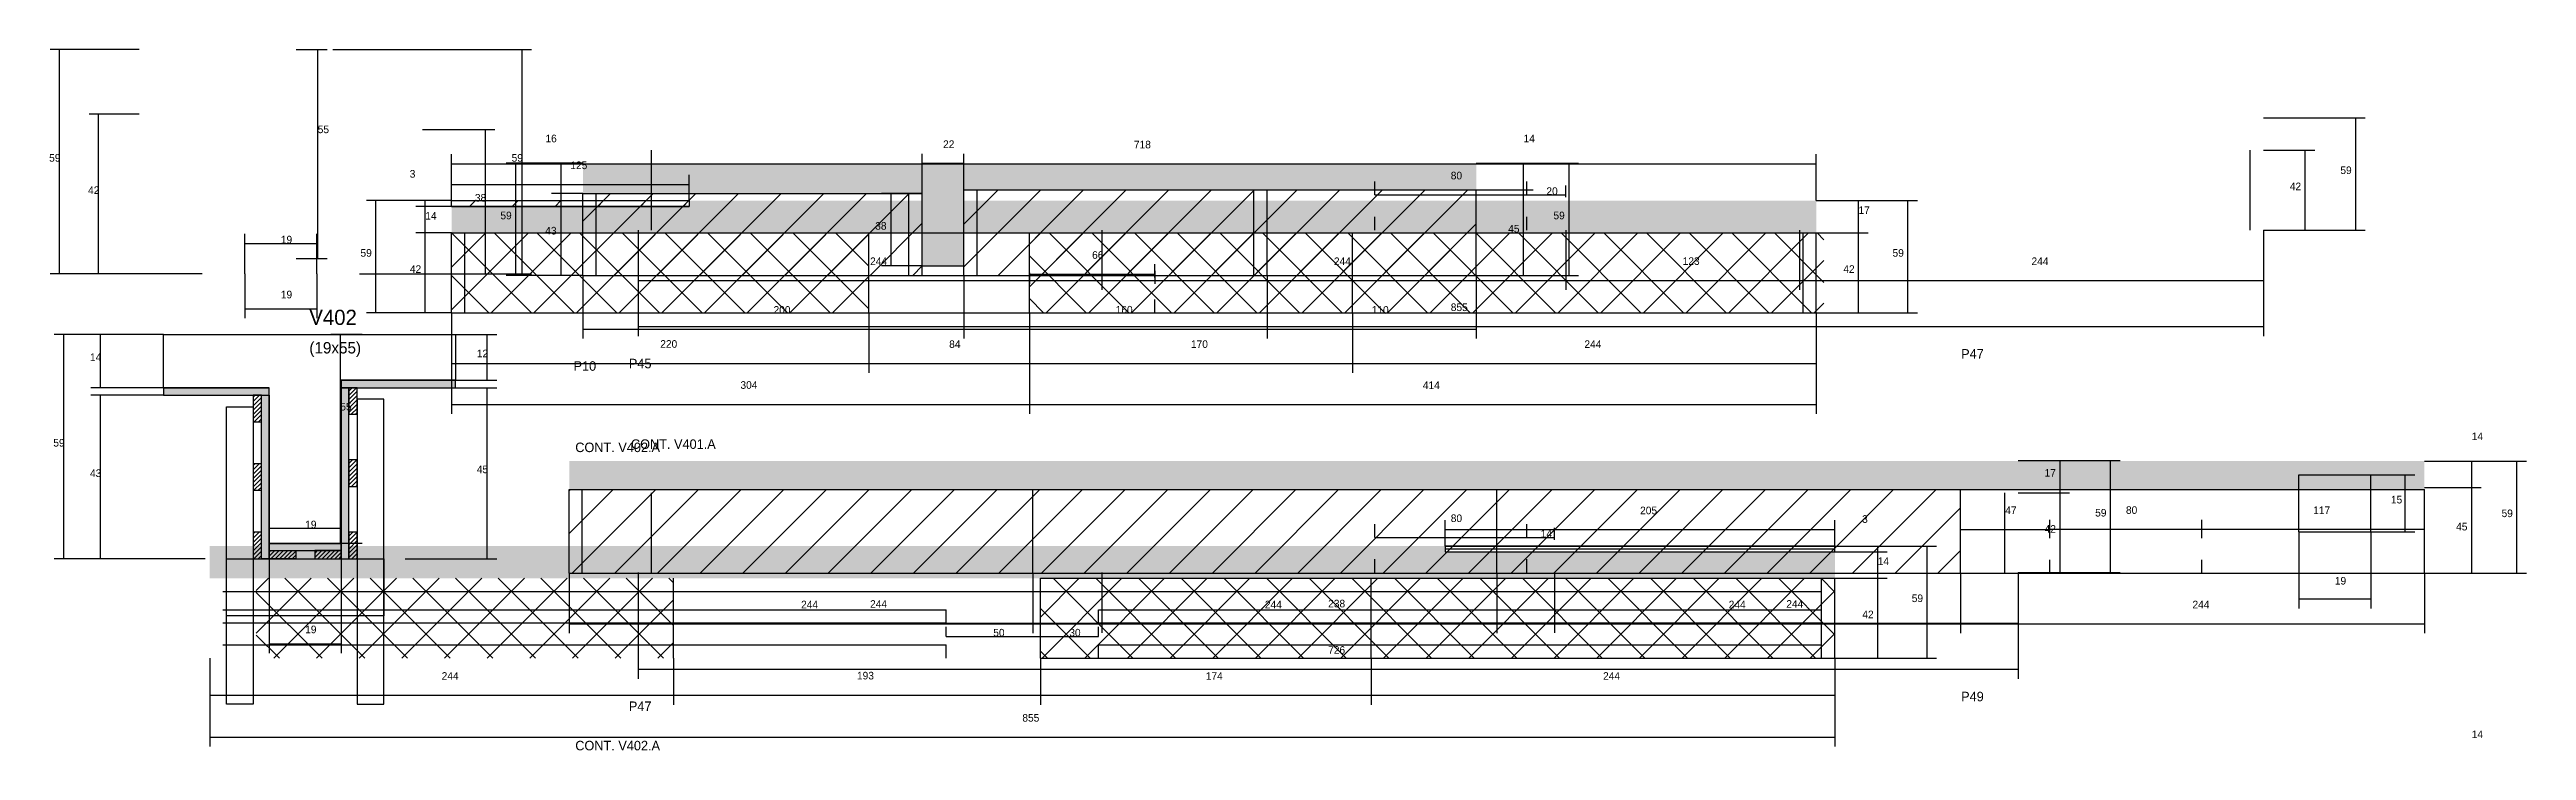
# Model space of a CAD drawing. Header units: metres. Extents: x -2848 to 22762, y -49062 to 1016.
# Drawn here: x 1463 to 2766, y -6819 to -6450 of the extents above; entities that cross this region are included whole.
import ezdxf

# ---------------------------------------------------------------- set-up
doc = ezdxf.new("R2010")
doc.units = ezdxf.units.M
for name, color, linetype in [('CONCRETO', 251, 'Continuous'), ('COTA', 4, 'Continuous'), ('Cota Seção (2x)', 4, 'Continuous'), ('Hachura', 253, 'Continuous'), ('Madeira', 126, 'Continuous'), ('NOMENCLATURA', 7, 'Continuous'), ('Painéis', 200, 'Continuous'), ('REAPROVEITAMENTO', 251, 'Continuous'), ('SARR_2.2x7', 40, 'Continuous'), ('SARR_3.5x7', 81, 'Continuous'), ('SARR_EDITAR', 141, 'Continuous'), ('Texto Seção', 7, 'Continuous')]:
    doc.layers.add(name, color=color, linetype=linetype)

msp = doc.modelspace()

# ---------------------------------------------------------------- hatches: boundary and pattern name
at = {"layer": 'COTA'}
h = msp.add_hatch(dxfattribs=at)
h.set_pattern_fill('AR-CONC', scale=0.03)
h.paths.add_polyline_path([(1944.4, -6563.9), (1944.4, -6523.9), (1944.4, -6523.9), (2213.9, -6523.9), (2213.9, -6523.9), (2213.9, -6509.9), (2213.9, -6509.9), (1743.9, -6509.9), (1743.9, -6509.9), (1743.9, -6525.9), (1743.9, -6525.9), (1922.4, -6525.9), (1922.4, -6525.9), (1922.4, -6563.9), (1922.4, -6563.9), (1944.4, -6563.9)])
h = msp.add_hatch(dxfattribs=at)
h.set_pattern_fill('AR-CONC', scale=0.03)
h.paths.add_polyline_path([(1978.8, -6546.6), (1978.8, -6529.6), (1978.8, -6529.6), (1799.8, -6529.6), (1799.8, -6529.6), (1799.8, -6532.6), (1799.8, -6532.6), (1674.8, -6532.6), (1674.8, -6532.6), (1674.8, -6546.6), (1674.8, -6546.6), (1978.8, -6546.6)])
h = msp.add_hatch(dxfattribs=at)
h.set_pattern_fill('AR-CONC', scale=0.03)
h.paths.add_polyline_path([(1978.8, -6529.6), (1978.8, -6546.6), (1978.8, -6546.6), (2392.8, -6546.6), (2392.8, -6546.6), (2392.8, -6529.6), (2392.8, -6529.6), (1978.8, -6529.6)])
h = msp.add_hatch(dxfattribs=at)
h.set_pattern_fill('AR-CONC', scale=0.03)
h.paths.add_polyline_path([(2712.7, -6681.6), (2712.7, -6666.6), (2712.7, -6666.6), (1736.7, -6666.6), (1736.7, -6666.6), (1736.7, -6681.6), (1736.7, -6681.6), (2712.7, -6681.6)])
h = msp.add_hatch(dxfattribs=at)
h.set_pattern_fill('AR-CONC', scale=0.03)
h.paths.add_polyline_path([(1984.6, -6711.3), (1547.6, -6711.3), (1547.6, -6711.3), (1547.6, -6728.3), (1547.6, -6728.3), (1984.6, -6728.3), (1984.6, -6728.3), (1984.6, -6711.3)])
h = msp.add_hatch(dxfattribs=at)
h.set_pattern_fill('AR-CONC', scale=0.03)
h.paths.add_polyline_path([(2197.6, -6714.3), (2402.6, -6714.3), (2402.6, -6714.3), (2402.6, -6728.3), (2402.6, -6728.3), (1984.6, -6728.3), (1984.6, -6728.3), (1984.6, -6711.3), (1984.6, -6711.3), (2197.6, -6711.3), (2197.6, -6711.3), (2197.6, -6714.3)])
at = {"layer": 'Hachura'}
h = msp.add_hatch(color=8, dxfattribs=at)
h.dxf.hatch_style = 1
h.paths.add_polyline_path([(1578.8, -6632), (1578.8, -6628), (1578.8, -6628), (1523.2, -6628), (1523.2, -6628), (1523.2, -6632), (1523.2, -6632), (1578.8, -6632)])
h = msp.add_hatch(dxfattribs=at)
h.set_pattern_fill('ANSI31', scale=0.5)
h.paths.add_polyline_path([(1570.4, -6646), (1574.8, -6646), (1574.8, -6646), (1574.8, -6632), (1574.8, -6632), (1570.4, -6632), (1570.4, -6632), (1570.4, -6646)])
h = msp.add_hatch(color=8, dxfattribs=at)
h.dxf.hatch_style = 1
h.paths.add_polyline_path([(1574.8, -6632), (1578.8, -6632), (1578.8, -6632), (1578.8, -6718), (1578.8, -6718), (1574.8, -6718), (1574.8, -6718), (1574.8, -6632)])
h = msp.add_hatch(color=8, dxfattribs=at)
h.dxf.hatch_style = 1
h.paths.add_polyline_path([(1676.8, -6628), (1676.8, -6624), (1676.8, -6624), (1616.8, -6624), (1616.8, -6624), (1616.8, -6628), (1616.8, -6628), (1676.8, -6628)])
h = msp.add_hatch(color=8, dxfattribs=at)
h.dxf.hatch_style = 1
h.paths.add_polyline_path([(1620.8, -6628), (1616.8, -6628), (1616.8, -6628), (1616.8, -6718), (1616.8, -6718), (1620.8, -6718), (1620.8, -6718), (1620.8, -6628)])
h = msp.add_hatch(dxfattribs=at)
h.set_pattern_fill('ANSI31', scale=0.5)
h.paths.add_polyline_path([(1620.8, -6642), (1625.2, -6642), (1625.2, -6642), (1625.2, -6628), (1625.2, -6628), (1620.8, -6628), (1620.8, -6628), (1620.8, -6642)])
h = msp.add_hatch(dxfattribs=at)
h.set_pattern_fill('ANSI31', scale=0.5)
h.paths.add_polyline_path([(1570.4, -6682), (1574.8, -6682), (1574.8, -6682), (1574.8, -6668), (1574.8, -6668), (1570.4, -6668), (1570.4, -6668), (1570.4, -6682)])
h = msp.add_hatch(dxfattribs=at)
h.set_pattern_fill('ANSI31', scale=0.5)
h.paths.add_polyline_path([(1620.8, -6680), (1625.2, -6680), (1625.2, -6680), (1625.2, -6666), (1625.2, -6666), (1620.8, -6666), (1620.8, -6666), (1620.8, -6680)])
h = msp.add_hatch(dxfattribs=at)
h.set_pattern_fill('ANSI31', scale=0.5)
h.paths.add_polyline_path([(1570.4, -6718), (1574.8, -6718), (1574.8, -6718), (1574.8, -6704), (1574.8, -6704), (1570.4, -6704), (1570.4, -6704), (1570.4, -6718)])
h = msp.add_hatch(color=8, dxfattribs=at)
h.dxf.hatch_style = 1
h.paths.add_polyline_path([(1616.8, -6713.6), (1616.8, -6710), (1616.8, -6710), (1578.8, -6710), (1578.8, -6710), (1578.8, -6713.6), (1578.8, -6713.6), (1616.8, -6713.6)])
h = msp.add_hatch(dxfattribs=at)
h.set_pattern_fill('ANSI31', scale=0.5)
h.paths.add_polyline_path([(1620.8, -6718), (1625.2, -6718), (1625.2, -6718), (1625.2, -6704), (1625.2, -6704), (1620.8, -6704), (1620.8, -6704), (1620.8, -6718)])
h = msp.add_hatch(dxfattribs=at)
h.set_pattern_fill('ANSI31', scale=0.5)
h.paths.add_polyline_path([(1578.8, -6718), (1578.8, -6713.6), (1578.8, -6713.6), (1592.8, -6713.6), (1592.8, -6713.6), (1592.8, -6718), (1592.8, -6718), (1578.8, -6718)])
h = msp.add_hatch(dxfattribs=at)
h.set_pattern_fill('ANSI31', scale=0.5)
h.paths.add_polyline_path([(1616.8, -6718), (1616.8, -6713.6), (1616.8, -6713.6), (1602.8, -6713.6), (1602.8, -6713.6), (1602.8, -6718), (1602.8, -6718), (1616.8, -6718)])
at = {"layer": 'REAPROVEITAMENTO'}
h = msp.add_hatch(dxfattribs=at)
h.set_pattern_fill('ANSI31', scale=5)
h.paths.add_polyline_path([(1922.4, -6568.9), (1922.4, -6525.9), (1922.4, -6525.9), (1743.9, -6525.9), (1743.9, -6525.9), (1743.9, -6568.9), (1743.9, -6568.9), (1922.4, -6568.9)])
h = msp.add_hatch(dxfattribs=at)
h.set_pattern_fill('ANSI31', scale=5)
h.paths.add_polyline_path([(2213.9, -6568.9), (2213.9, -6523.9), (2213.9, -6523.9), (1944.4, -6523.9), (1944.4, -6523.9), (1944.4, -6568.9), (1944.4, -6568.9), (2213.9, -6568.9)])
h = msp.add_hatch(dxfattribs=at)
h.set_pattern_fill('ANSI31', scale=5)
h.paths.add_polyline_path([(1799.8, -6532.6), (1799.8, -6529.6), (1799.8, -6529.6), (1674.8, -6529.6), (1674.8, -6529.6), (1674.8, -6532.6), (1674.8, -6532.6), (1799.8, -6532.6)])
h = msp.add_hatch(dxfattribs=at)
h.set_pattern_fill('ANSI37', scale=5)
h.paths.add_polyline_path([(1674.8, -6546.6), (1674.8, -6588.6), (1674.8, -6588.6), (1894.3, -6588.6), (1894.3, -6588.6), (1894.3, -6546.6), (1894.3, -6546.6), (1674.8, -6546.6)])
h = msp.add_hatch(dxfattribs=at)
h.set_pattern_fill('ANSI37', scale=5)
h.paths.add_polyline_path([(1978.8, -6546.6), (1978.8, -6588.6), (1978.8, -6588.6), (2396.8, -6588.6), (2396.8, -6588.6), (2396.8, -6546.6), (2396.8, -6546.6), (1978.8, -6546.6)])
h = msp.add_hatch(dxfattribs=at)
h.set_pattern_fill('ANSI31', scale=5)
h.paths.add_polyline_path([(2468.7, -6725.6), (2468.7, -6681.6), (2468.7, -6681.6), (1736.7, -6681.6), (1736.7, -6681.6), (1736.7, -6725.6), (1736.7, -6725.6), (2468.7, -6725.6)])
h = msp.add_hatch(dxfattribs=at)
h.set_pattern_fill('ANSI37', scale=5)
h.paths.add_polyline_path([(1572.1, -6728.3), (1572.1, -6770.3), (1572.1, -6770.3), (1791.6, -6770.3), (1791.6, -6770.3), (1791.6, -6728.3), (1791.6, -6728.3), (1572.1, -6728.3)])
h = msp.add_hatch(dxfattribs=at)
h.set_pattern_fill('ANSI37', scale=5)
h.paths.add_polyline_path([(1984.6, -6728.3), (1984.6, -6770.3), (1984.6, -6770.3), (2402.6, -6770.3), (2402.6, -6770.3), (2402.6, -6728.3), (2402.6, -6728.3), (1984.6, -6728.3)])

# ---------------------------------------------------------------- linework, layer by layer
at = {"layer": 'CONCRETO'}
msp.add_lwpolyline([(1523.2, -6628), (1523.2, -6600), (1676.8, -6600), (1676.8, -6624), (1616.8, -6624), (1616.8, -6710), (1578.8, -6710), (1578.8, -6628)], close=True, dxfattribs=at)
at = {"layer": 'COTA'}
for p, q in [((1510.4, -6450.1), (1463.6, -6450.1)), ((1468.6, -6568.1), (1468.6, -6450.1)), ((1612.4, -6450.1), (1716.9, -6450.1)), ((1711.9, -6568.1), (1711.9, -6450.1)), ((1510.4, -6484.1), (1484.1, -6484.1)), ((1489.1, -6568.1), (1489.1, -6484.1)), ((1659.6, -6492.1), (1697.6, -6492.1)), ((1692.6, -6568.1), (1692.6, -6492.1)), ((1743.9, -6509.9), (1703.6, -6509.9)), ((1708.6, -6568.9), (1708.6, -6509.9)), ((1743.9, -6509.9), (1727.4, -6509.9)), ((1732.4, -6525.9), (1732.4, -6509.9)), ((1922.4, -6525.9), (1922.4, -6504.9)), ((1922.4, -6509.9), (1944.4, -6509.9)), ((1944.4, -6523.9), (1944.4, -6504.9)), ((2213.9, -6509.9), (2243.8, -6509.9)), ((2213.9, -6509.9), (2267.7, -6509.9)), ((2238.8, -6523.9), (2238.8, -6509.9)), ((2262.7, -6568.9), (2262.7, -6509.9)), ((2628, -6503.1), (2655, -6503.1)), ((2650, -6545.1), (2650, -6503.1)), ((1674.8, -6529.6), (1674.8, -6516.1)), ((1674.8, -6521.1), (1799.8, -6521.1)), ((1743.9, -6525.9), (1727.4, -6525.9)), ((1743.9, -6525.9), (1727.4, -6525.9)), ((1732.4, -6568.9), (1732.4, -6525.9)), ((1799.8, -6529.6), (1799.8, -6516.1)), ((1922.4, -6525.9), (1901, -6525.9)), ((1906, -6563.9), (1906, -6525.9)), ((2160.5, -6526.6), (2160.5, -6521.6)), ((2160.5, -6526.6), (2240.5, -6526.6)), ((2213.9, -6523.9), (2243.8, -6523.9)), ((2213.9, -6523.9), (2243.8, -6523.9)), ((2238.8, -6568.9), (2238.8, -6523.9)), ((2240.5, -6526.6), (2240.5, -6521.6)), ((1674.8, -6529.6), (1630, -6529.6)), ((1635, -6588.6), (1635, -6529.6)), ((1674.8, -6529.6), (1656, -6529.6)), ((1674.8, -6532.6), (1656, -6532.6)), ((1674.8, -6532.6), (1656, -6532.6)), ((1661, -6532.6), (1661, -6529.6)), ((1661, -6546.6), (1661, -6532.6)), ((2392.8, -6529.6), (2420, -6529.6)), ((2392.8, -6529.6), (2446, -6529.6)), ((2415, -6546.6), (2415, -6529.6)), ((2441, -6588.6), (2441, -6529.6)), ((1674.8, -6546.6), (1656, -6546.6)), ((1674.8, -6546.6), (1656, -6546.6)), ((1661, -6588.6), (1661, -6546.6)), ((1773, -6545.1), (1773, -6576.6)), ((1773, -6545.1), (1773, -6600.9)), ((2017, -6545.1), (2017, -6576.6)), ((2017, -6545.1), (2017, -6576.6)), ((2261, -6545.1), (2261, -6576.6)), ((2392.8, -6546.6), (2420, -6546.6)), ((2392.8, -6546.6), (2420, -6546.6)), ((2415, -6588.6), (2415, -6546.6)), ((2628, -6545.1), (2628, -6600.9)), ((2628, -6545.1), (2655, -6545.1)), ((1922.4, -6563.9), (1901, -6563.9)), ((1507.7, -6568.1), (1463.6, -6568.1)), ((1543.6, -6568.1), (1484.1, -6568.1)), ((1566, -6568.1), (1566, -6591.5)), ((1604, -6568.1), (1604, -6591.5)), ((1626.4, -6568.1), (1716.9, -6568.1)), ((1626.4, -6568.1), (1697.6, -6568.1)), ((1743.9, -6568.9), (1703.6, -6568.9)), ((1743.9, -6568.9), (1727.4, -6568.9)), ((1743.9, -6568.9), (1743.9, -6602.2)), ((1773, -6571.6), (2017, -6571.6)), ((1944.4, -6568.9), (1944.4, -6602.2)), ((1944.4, -6568.9), (1944.4, -6602.2)), ((2017, -6571.6), (2261, -6571.6)), ((2103.9, -6568.9), (2103.9, -6602.2)), ((2103.9, -6568.9), (2103.9, -6602.2)), ((2213.9, -6568.9), (2243.8, -6568.9)), ((2213.9, -6568.9), (2267.7, -6568.9)), ((2213.9, -6568.9), (2213.9, -6602.2)), ((1566, -6586.5), (1604, -6586.5)), ((1674.8, -6588.6), (1630, -6588.6)), ((1674.8, -6588.6), (1656, -6588.6)), ((1674.8, -6588.6), (1674.8, -6620.2)), ((1674.8, -6588.6), (1674.8, -6641.8)), ((1894.3, -6588.6), (1894.3, -6620.2)), ((1894.3, -6588.6), (1894.3, -6620.2)), ((1978.8, -6588.6), (1978.8, -6620.2)), ((1978.8, -6588.6), (1978.8, -6641.8)), ((1978.8, -6588.6), (1978.8, -6620.2)), ((1978.8, -6588.6), (1978.8, -6641.8)), ((2148.8, -6588.6), (2148.8, -6620.2)), ((2148.8, -6588.6), (2148.8, -6620.2)), ((2392.8, -6588.6), (2392.8, -6620.2)), ((2392.8, -6588.6), (2392.8, -6641.8)), ((2392.8, -6588.6), (2420, -6588.6)), ((2392.8, -6588.6), (2446, -6588.6)), ((1523.2, -6600), (1465.8, -6600)), ((1470.8, -6718), (1470.8, -6600)), ((1523.2, -6600), (1485.1, -6600)), ((1490.1, -6628), (1490.1, -6600)), ((1676.8, -6600), (1698.6, -6600)), ((1693.6, -6624), (1693.6, -6600)), ((1743.9, -6597.2), (1944.4, -6597.2)), ((1773, -6595.9), (2628, -6595.9)), ((1944.4, -6597.2), (2103.9, -6597.2)), ((2103.9, -6597.2), (2213.9, -6597.2)), ((1674.8, -6615.2), (1894.3, -6615.2)), ((1894.3, -6615.2), (1978.8, -6615.2)), ((1978.8, -6615.2), (2148.8, -6615.2)), ((2148.8, -6615.2), (2392.8, -6615.2)), ((1523.2, -6628), (1485.1, -6628)), ((1523.2, -6632), (1485.1, -6632)), ((1490.1, -6718), (1490.1, -6632)), ((1676.8, -6624), (1698.6, -6624)), ((1676.8, -6628), (1698.6, -6628)), ((1693.6, -6718), (1693.6, -6628)), ((1674.8, -6636.8), (1978.8, -6636.8)), ((1978.8, -6636.8), (2392.8, -6636.8)), ((2499, -6666.3), (2526, -6666.3)), ((2521, -6683.3), (2521, -6666.3)), ((2712.7, -6666.6), (2742.6, -6666.6)), ((2712.7, -6666.6), (2766.4, -6666.6)), ((2737.6, -6680.6), (2737.6, -6666.6)), ((2761.4, -6725.6), (2761.4, -6666.6)), ((2499, -6683.3), (2526, -6683.3)), ((2499, -6683.3), (2526, -6683.3)), ((2521, -6725.3), (2521, -6683.3)), ((2684.6, -6673.9), (2707.6, -6673.9)), ((2702.6, -6703.9), (2702.6, -6673.9)), ((2712.7, -6680.6), (2742.6, -6680.6)), ((2712.7, -6680.6), (2742.6, -6680.6)), ((2737.6, -6725.6), (2737.6, -6680.6)), ((2197.6, -6711.3), (2197.6, -6697.7)), ((2402.6, -6711.3), (2402.6, -6697.7)), ((2468.7, -6703.6), (2468.7, -6697.6)), ((2515.7, -6702.6), (2515.7, -6697.5)), ((2515.7, -6703.6), (2515.7, -6697.6)), ((2595.7, -6702.5), (2595.7, -6697.5)), ((2595.7, -6702.6), (2595.7, -6697.5)), ((2712.7, -6707.1), (2712.7, -6697.5)), ((2160.5, -6706.8), (2160.5, -6701.8)), ((2160.5, -6706.8), (2240.5, -6706.8)), ((2197.6, -6702.7), (2402.6, -6702.7)), ((2240.5, -6706.8), (2240.5, -6701.8)), ((2468.7, -6702.6), (2515.7, -6702.6)), ((2515.7, -6702.5), (2595.7, -6702.5)), ((2595.7, -6702.5), (2712.7, -6702.5)), ((2646.7, -6703.9), (2646.7, -6744.1)), ((2684.6, -6703.9), (2684.6, -6744.1)), ((2684.6, -6703.9), (2707.6, -6703.9)), ((1545.2, -6718), (1465.8, -6718)), ((1545.2, -6718), (1485.1, -6718)), ((1578.8, -6718), (1578.8, -6767.7)), ((1616.8, -6718), (1616.8, -6767.7)), ((1650.4, -6718), (1698.6, -6718)), ((2402.6, -6711.3), (2430.1, -6711.3)), ((2402.6, -6711.3), (2456.1, -6711.3)), ((2402.6, -6714.3), (2430.1, -6714.3)), ((2402.6, -6714.3), (2430.1, -6714.3)), ((2425.1, -6714.3), (2425.1, -6711.3)), ((2425.1, -6728.3), (2425.1, -6714.3)), ((2451.1, -6770.3), (2451.1, -6711.3)), ((1736.7, -6725.6), (1736.7, -6757.2)), ((1773, -6725.3), (1773, -6756.9)), ((1773, -6725.3), (1773, -6781.1)), ((1980.7, -6725.6), (1980.7, -6757.2)), ((1980.7, -6725.6), (1980.7, -6757.2)), ((2017, -6725.3), (2017, -6756.9)), ((2017, -6725.3), (2017, -6756.9)), ((2224.7, -6725.6), (2224.7, -6757.2)), ((2224.7, -6725.6), (2224.7, -6757.2)), ((2255, -6725.3), (2255, -6756.9)), ((2402.6, -6728.3), (2430.1, -6728.3)), ((2402.6, -6728.3), (2430.1, -6728.3)), ((2425.1, -6770.3), (2425.1, -6728.3)), ((2468.7, -6725.6), (2468.7, -6757.2)), ((2468.7, -6725.6), (2468.7, -6757.2)), ((2499, -6725.3), (2499, -6781.1)), ((2499, -6725.3), (2526, -6725.3)), ((2712.7, -6725.6), (2742.6, -6725.6)), ((2712.7, -6725.6), (2766.4, -6725.6)), ((2712.7, -6725.6), (2712.7, -6757.2)), ((2646.7, -6739.1), (2684.6, -6739.1)), ((1578.8, -6762.7), (1616.8, -6762.7)), ((1736.7, -6752.2), (1980.7, -6752.2)), ((1773, -6751.9), (2017, -6751.9)), ((1980.7, -6752.2), (2224.7, -6752.2)), ((2017, -6751.9), (2255, -6751.9)), ((2224.7, -6752.2), (2468.7, -6752.2)), ((2468.7, -6752.2), (2712.7, -6752.2)), ((1547.6, -6770.3), (1547.6, -6794.8)), ((1547.6, -6770.3), (1547.6, -6816.8)), ((1791.6, -6770.3), (1791.6, -6794.8)), ((1791.6, -6770.3), (1791.6, -6794.8)), ((1984.6, -6770.3), (1984.6, -6794.8)), ((1984.6, -6770.3), (1984.6, -6794.8)), ((2158.6, -6770.3), (2158.6, -6794.8)), ((2158.6, -6770.3), (2158.6, -6794.8)), ((2402.6, -6770.3), (2402.6, -6816.8)), ((2402.6, -6770.3), (2402.6, -6794.8)), ((2402.6, -6770.3), (2430.1, -6770.3)), ((2402.6, -6770.3), (2456.1, -6770.3)), ((1773, -6776.1), (2499, -6776.1)), ((1547.6, -6789.8), (1791.6, -6789.8)), ((1791.6, -6789.8), (1984.6, -6789.8)), ((1984.6, -6789.8), (2158.6, -6789.8)), ((2158.6, -6789.8), (2402.6, -6789.8)), ((1547.6, -6811.8), (2402.6, -6811.8))]:
    msp.add_line(p, q, dxfattribs=at)
at = {"layer": 'Cota Seção (2x)'}
for p, q in [((1593, -6450.1), (1609.4, -6450.1)), ((1604.4, -6560.1), (1604.4, -6450.1)), ((2628, -6486.1), (2681.6, -6486.1)), ((2676.6, -6545.1), (2676.6, -6486.1)), ((1674.8, -6529.6), (1674.8, -6505.2)), ((1674.8, -6510.2), (2392.8, -6510.2)), ((2392.8, -6529.6), (2392.8, -6505.2)), ((2240.5, -6526.6), (2240.5, -6521.6)), ((2240.5, -6526.6), (2261, -6526.6)), ((2261, -6527.8), (2261, -6521.6)), ((1566, -6568.1), (1566, -6547.1)), ((1566, -6552.1), (1604, -6552.1)), ((1604, -6568.1), (1604, -6547.1)), ((2261, -6545.1), (2261, -6576.6)), ((2384, -6545.1), (2384, -6576.6)), ((2384, -6545.1), (2384, -6576.6)), ((2628, -6545.1), (2628, -6576.6)), ((2628, -6545.1), (2681.6, -6545.1)), ((1593, -6560.1), (1609.4, -6560.1)), ((2044.8, -6566.6), (2044.8, -6573.3)), ((1978.8, -6567.6), (1978.8, -6573.3)), ((1978.8, -6568.3), (2044.8, -6568.3)), ((2261, -6571.6), (2384, -6571.6)), ((2384, -6571.6), (2628, -6571.6)), ((1627.8, -6600), (1611.3, -6600)), ((1616.3, -6710), (1616.3, -6600)), ((2499, -6666.3), (2552.6, -6666.3)), ((2547.6, -6725.3), (2547.6, -6666.3)), ((1578.8, -6718), (1578.8, -6697)), ((1616.8, -6718), (1616.8, -6697)), ((1578.8, -6702), (1616.8, -6702)), ((1627.8, -6710), (1611.3, -6710)), ((2240.5, -6706.8), (2240.5, -6701.8)), ((2240.5, -6706.8), (2255, -6706.8)), ((2255, -6708.1), (2255, -6701.8)), ((2255, -6725.3), (2255, -6756.9)), ((2499, -6725.3), (2499, -6756.9)), ((2499, -6725.3), (2552.6, -6725.3)), ((1935.1, -6758.9), (1935.1, -6753.9)), ((1935.1, -6758.9), (1984.6, -6758.9)), ((1984.6, -6760.4), (1984.6, -6753.9)), ((1984.6, -6758.9), (1984.6, -6753.9)), ((1984.6, -6758.9), (2015.1, -6758.9)), ((2015.1, -6758.9), (2015.1, -6753.9)), ((2255, -6751.9), (2499, -6751.9))]:
    msp.add_line(p, q, dxfattribs=at)
at = {"layer": 'Madeira'}
for points in [[(1570.4, -6646), (1574.8, -6646), (1574.8, -6632), (1570.4, -6632)], [(1620.8, -6642), (1625.2, -6642), (1625.2, -6628), (1620.8, -6628)], [(1570.4, -6682), (1574.8, -6682), (1574.8, -6668), (1570.4, -6668)], [(1620.8, -6680), (1625.2, -6680), (1625.2, -6666), (1620.8, -6666)], [(1570.4, -6718), (1574.8, -6718), (1574.8, -6704), (1570.4, -6704)], [(1620.8, -6718), (1625.2, -6718), (1625.2, -6704), (1620.8, -6704)], [(1578.8, -6718), (1578.8, -6713.6), (1592.8, -6713.6), (1592.8, -6718)], [(1616.8, -6718), (1616.8, -6713.6), (1602.8, -6713.6), (1602.8, -6718)]]:
    msp.add_lwpolyline(points, close=True, dxfattribs=at)
at = {"layer": 'Painéis'}
for p, q in [((1743.9, -6525.9), (1922.4, -6525.9)), ((1743.9, -6568.9), (1743.9, -6525.9)), ((1922.4, -6563.9), (1922.4, -6525.9)), ((1944.4, -6523.9), (2103.9, -6523.9)), ((1944.4, -6568.9), (1944.4, -6523.9)), ((2103.9, -6523.9), (2213.9, -6523.9)), ((2103.9, -6568.9), (2103.9, -6523.9)), ((2213.9, -6568.9), (2213.9, -6523.9)), ((1674.8, -6529.6), (1799.8, -6529.6)), ((1674.8, -6532.6), (1799.8, -6532.6)), ((1674.8, -6546.6), (1978.8, -6546.6)), ((1674.8, -6588.6), (1674.8, -6546.6)), ((1894.3, -6588.6), (1894.3, -6546.6)), ((1978.8, -6546.6), (2392.8, -6546.6)), ((1978.8, -6588.6), (1978.8, -6546.6)), ((2148.8, -6588.6), (2148.8, -6546.6)), ((2392.8, -6588.6), (2392.8, -6546.6)), ((1922.4, -6563.9), (1944.4, -6563.9)), ((1944.4, -6568.9), (1944.4, -6563.9)), ((1743.9, -6568.9), (1944.4, -6568.9)), ((1944.4, -6568.9), (2103.9, -6568.9)), ((2103.9, -6568.9), (2213.9, -6568.9)), ((1674.8, -6588.6), (1978.8, -6588.6)), ((1978.8, -6588.6), (2392.8, -6588.6)), ((1523.2, -6628), (1578.8, -6628)), ((1616.8, -6624), (1676.8, -6624)), ((1736.7, -6681.6), (2712.7, -6681.6)), ((1736.7, -6725.6), (1736.7, -6681.6)), ((1980.7, -6725.6), (1980.7, -6681.6)), ((2224.7, -6725.6), (2224.7, -6681.6)), ((2468.7, -6725.6), (2468.7, -6681.6)), ((2646.7, -6673.9), (2684.6, -6673.9)), ((2646.7, -6703.9), (2646.7, -6673.9)), ((2684.6, -6703.9), (2684.6, -6673.9)), ((2712.7, -6725.6), (2712.7, -6681.6)), ((1578.8, -6710), (1616.8, -6710)), ((2646.7, -6703.9), (2684.6, -6703.9)), ((2197.6, -6711.3), (2402.6, -6711.3)), ((2197.6, -6714.3), (2402.6, -6714.3)), ((1736.7, -6725.6), (2712.7, -6725.6)), ((1791.6, -6770.3), (1791.6, -6728.3)), ((1984.6, -6728.3), (2402.6, -6728.3)), ((1984.6, -6770.3), (1984.6, -6728.3)), ((2158.6, -6770.3), (2158.6, -6728.3)), ((2402.6, -6770.3), (2402.6, -6728.3)), ((1984.6, -6770.3), (2402.6, -6770.3))]:
    msp.add_line(p, q, dxfattribs=at)
for points in [[(1674.8, -6529.6), (1799.8, -6529.6), (1799.8, -6532.6), (1674.8, -6532.6)], [(1578.8, -6632), (1578.8, -6628), (1523.2, -6628), (1523.2, -6632)], [(1574.8, -6632), (1578.8, -6632), (1578.8, -6718), (1574.8, -6718)], [(1676.8, -6628), (1676.8, -6624), (1616.8, -6624), (1616.8, -6628)], [(1620.8, -6628), (1616.8, -6628), (1616.8, -6718), (1620.8, -6718)], [(1616.8, -6713.6), (1616.8, -6710), (1578.8, -6710), (1578.8, -6713.6)], [(2402.6, -6711.3), (2197.6, -6711.3), (2197.6, -6714.3), (2402.6, -6714.3)]]:
    msp.add_lwpolyline(points, close=True, dxfattribs=at)
at = {"layer": 'SARR_2.2x7'}
for p, q in [((1780, -6545.1), (1780, -6503.1)), ((2621, -6545.1), (2621, -6503.1)), ((1750.9, -6568.9), (1750.9, -6525.9)), ((1915.4, -6568.9), (1915.4, -6525.9)), ((1922.4, -6568.9), (1922.4, -6525.9)), ((1951.4, -6568.9), (1951.4, -6523.9)), ((2096.9, -6568.9), (2096.9, -6523.9)), ((2160.5, -6526.6), (2160.5, -6519.6)), ((2240.5, -6526.6), (2240.5, -6519.6)), ((2160.5, -6545.1), (2160.5, -6538.1)), ((2240.5, -6545.1), (2240.5, -6538.1)), ((1681.8, -6588.6), (1681.8, -6546.6)), ((2385.9, -6588.6), (2385.9, -6546.6)), ((2044.8, -6570.1), (2044.8, -6563.1)), ((2044.8, -6588.6), (2044.8, -6581.6)), ((1743.6, -6725.6), (1743.6, -6681.6)), ((1780, -6725.3), (1780, -6683.3)), ((2492, -6725.3), (2492, -6683.3)), ((2160.5, -6706.8), (2160.5, -6699.8)), ((2240.5, -6706.8), (2240.5, -6699.8)), ((2515.7, -6707.1), (2515.7, -6700.1)), ((2595.7, -6707.1), (2595.7, -6700.1)), ((2160.5, -6725.3), (2160.5, -6718.3)), ((2240.5, -6725.3), (2240.5, -6718.3)), ((2515.7, -6725.6), (2515.7, -6718.6)), ((2595.7, -6725.6), (2595.7, -6718.6)), ((1554.5, -6735.3), (1791.6, -6735.3)), ((1791.6, -6735.3), (1984.6, -6735.3)), ((1984.6, -6735.3), (2158.6, -6735.3)), ((2158.6, -6735.3), (2395.6, -6735.3)), ((2395.6, -6770.3), (2395.6, -6728.3)), ((1554.5, -6744.8), (1791.6, -6744.8)), ((1791.6, -6744.8), (1935.1, -6744.8)), ((1935.1, -6751.8), (1935.1, -6744.8)), ((2015.1, -6744.8), (2158.6, -6744.8)), ((2015.1, -6751.8), (2015.1, -6744.8)), ((2158.6, -6744.8), (2395.6, -6744.8)), ((1554.5, -6751.8), (1791.6, -6751.8)), ((1791.6, -6751.8), (1935.1, -6751.8)), ((2015.1, -6751.8), (2158.6, -6751.8)), ((2158.6, -6751.8), (2395.6, -6751.8)), ((1554.5, -6763.3), (1791.6, -6763.3)), ((1791.6, -6763.3), (1935.1, -6763.3)), ((1935.1, -6770.3), (1935.1, -6763.3)), ((2015.1, -6763.3), (2158.6, -6763.3)), ((2015.1, -6770.3), (2015.1, -6763.3)), ((2158.6, -6763.3), (2395.6, -6763.3))]:
    msp.add_line(p, q, dxfattribs=at)
at = {"layer": 'SARR_3.5x7'}
for points in [[(1556.4, -6638), (1570.4, -6638), (1570.4, -6794.5), (1556.4, -6794.5)], [(1639.2, -6634), (1625.2, -6634), (1625.2, -6794.5), (1639.2, -6794.5)], [(1556.4, -6718), (1639.2, -6718), (1639.2, -6748.1), (1556.4, -6748.1)]]:
    msp.add_lwpolyline(points, close=True, dxfattribs=at)
at = {"layer": 'SARR_EDITAR'}
msp.add_line((2197.6, -6712.8), (2402.6, -6712.8), dxfattribs=at)

# ---------------------------------------------------------------- texts
at = {"layer": 'COTA'}
for s, p in [('16', (1724.2, -6498.9)), ('22', (1933.4, -6501.9)), ('14', (2238.8, -6498.9)), ('59', (1463.1, -6509.1)), ('3', (1652.8, -6517.5)), ('59', (1706.4, -6509.1)), ('125', (1737.3, -6513)), ('80', (2200.5, -6518.4)), ('42', (1483.6, -6526.1)), ('38', (1687.1, -6530.1)), ('42', (2641.9, -6524.1)), ('14', (1661, -6539.6)), ('59', (1700.5, -6539.4)), ('38', (1897.7, -6544.9)), ('59', (2254.5, -6539.4)), ('17', (2415, -6536.6)), ('43', (1724.1, -6547.4)), ('45', (2230.7, -6546.4)), ('59', (1626.9, -6559.1)), ('42', (1652.9, -6567.6)), ('244', (1895, -6563.5)), ('244', (2139, -6563.5)), ('42', (2407, -6567.6)), ('59', (2432.9, -6559.1)), ('19', (1585, -6581)), ('200', (1844.2, -6589.1)), ('160', (2024.2, -6589)), ('110', (2158.9, -6589.1)), ('855', (2200.5, -6587.7)), ('220', (1784.6, -6607)), ('84', (1936.6, -6607.1)), ('170', (2063.8, -6607.1)), ('244', (2270.8, -6607.1)), ('14', (1484.6, -6614)), ('12', (1688.1, -6612)), ('304', (1826.8, -6628.6)), ('414', (2185.8, -6628.7)), ('59', (1465.3, -6659)), ('14', (2737.6, -6655.6)), ('43', (1484.6, -6675)), ('45', (1688.1, -6673)), ('17', (2512.9, -6674.8)), ('80', (2200.5, -6698.7)), ('205', (2300.1, -6694.6)), ('3', (2416.9, -6699.1)), ('47', (2492.2, -6694.5)), ('80', (2555.7, -6694.4)), ('117', (2654.2, -6694.5)), ('15', (2695.1, -6688.9)), ('59', (2753.3, -6696.1)), ('42', (2512.9, -6704.3)), ('45', (2729.4, -6703.1)), ('14', (2425.1, -6721.3)), ('59', (2443, -6740.8)), ('19', (2665.6, -6731.6)), ('244', (1858.7, -6744.1)), ('244', (1895, -6743.8)), ('244', (2102.7, -6744.1)), ('238', (2136, -6743.6)), ('244', (2346.7, -6744.1)), ('42', (2417, -6749.3)), ('244', (2590.7, -6744.1)), ('19', (1597.8, -6757.2)), ('726', (2136, -6768)), ('244', (1669.6, -6781.7)), ('193', (1888.1, -6781.5)), ('174', (2071.6, -6781.7)), ('244', (2280.6, -6781.7)), ('855', (1975.1, -6803.7)), ('14', (2737.6, -6812.4))]:
    msp.add_text(s, height=4, dxfattribs=at).set_placement(p)
at = {"layer": 'Cota Seção (2x)'}
for s, p in [('55', (1604.4, -6494.1)), ('718', (2033.8, -6502.1)), ('59', (2668.5, -6515.6)), ('20', (2250.8, -6526.6)), ('19', (1585, -6552.1)), ('66', (2011.8, -6560.2)), ('123', (2322.5, -6563.4)), ('244', (2506, -6563.5)), ('55', (1616.3, -6640)), ('59', (2539.5, -6695.8)), ('19', (1597.8, -6702)), ('14', (2247.8, -6706.8)), ('244', (2377, -6743.8)), ('50', (1959.8, -6758.9)), ('30', (1999.8, -6758.9))]:
    msp.add_text(s, height=4, dxfattribs=at).set_placement(p)
at = {"layer": 'NOMENCLATURA'}
for s, p in [('P10', (1739, -6619.1)), ('P45', (1768.1, -6617.8)), ('P47', (2469, -6612.7)), ('P49', (2469, -6793)), ('P47', (1768.1, -6798.1))]:
    msp.add_text(s, height=5, dxfattribs=at).set_placement(p)
at = {"layer": 'Texto Seção'}
for s, height, p in [('V402', 8, (1600, -6595)), ('(19x55)', 6, (1600, -6610)), ('CONT. V402.A', 5, (1739.9, -6661.9)), ('CONT. V401.A', 5, (1769.2, -6660.2)), ('CONT. V402.A', 5, (1739.9, -6818.8))]:
    msp.add_text(s, height=height, dxfattribs=at).set_placement(p)

doc.saveas('drawing.dxf')
